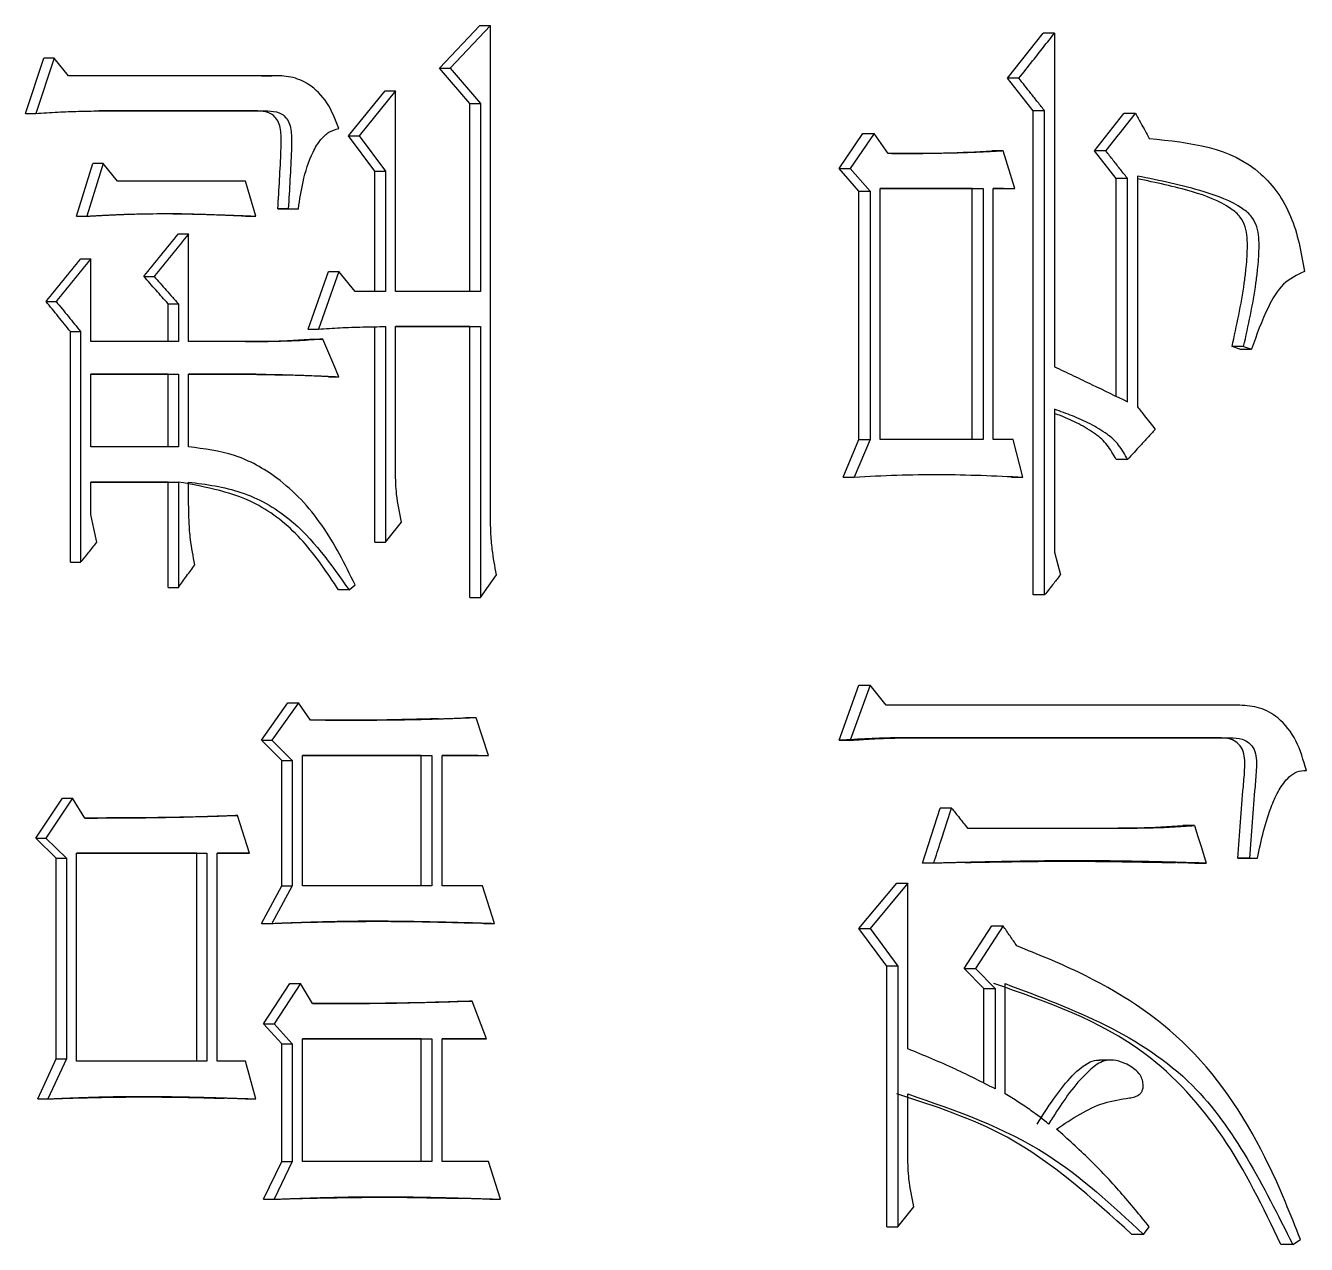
# Model space of a CAD drawing. Header units: millimetres. Extents: x 2278 to 4715, y 679 to 2402.
# Drawn here: x 3375.18 to 3380.71, y 975.2 to 980.46 of the extents above; entities that cross this region are included whole.
import ezdxf

# ---------------------------------------------------------------- set-up
doc = ezdxf.new("R2010")
doc.units = ezdxf.units.MM

msp = doc.modelspace()

# ---------------------------------------------------------------- linework, layer by layer
at = {"color": 7, "linetype": 'Continuous', "lineweight": 25}
for p, q in [((3376.9703, 980.2715), (3377.1441, 980.4554)), ((3377.19, 980.4554), (3377.016, 980.2715)), ((3377.1441, 980.4554), (3377.19, 980.4554)), ((3377.1901, 978.3461), (3377.19, 980.4554)), ((3379.421, 980.2283), (3379.5744, 980.423)), ((3379.6236, 980.423), (3379.5744, 980.423)), ((3379.6236, 980.423), (3379.6236, 978.9843)), ((3375.185, 980.0768), (3375.2642, 980.3148)), ((3375.3078, 980.3148), (3375.2284, 980.0768)), ((3375.3078, 980.3148), (3375.2642, 980.3148)), ((3375.3695, 980.2391), (3375.3078, 980.3148)), ((3376.2478, 980.2391), (3375.3695, 980.2391)), ((3376.203, 980.2391), (3376.2478, 980.2391)), ((3376.2899, 980.2385), (3376.2554, 980.2385)), ((3376.9703, 980.2715), (3377.016, 980.2715)), ((3377.1006, 980.1201), (3376.9703, 980.2715)), ((3377.016, 980.2715), (3377.1466, 980.1201)), ((3379.47, 980.2283), (3379.421, 980.2283)), ((3379.5318, 980.0877), (3379.421, 980.2283)), ((3376.5785, 979.9795), (3376.7353, 980.1742)), ((3376.7808, 980.1742), (3376.6237, 979.9795)), ((3376.7353, 980.1742), (3376.7808, 980.1742)), ((3376.7808, 979.3088), (3376.7808, 980.1742)), ((3375.185, 980.0768), (3375.2284, 980.0768)), ((3376.1855, 980.0876), (3375.5014, 980.0876)), ((3375.5015, 980.0876), (3376.2302, 980.0876)), ((3376.1856, 980.0876), (3376.2304, 980.0876)), ((3377.1006, 980.1201), (3377.1466, 980.1201)), ((3377.1006, 979.3088), (3377.1006, 980.1201)), ((3377.1466, 980.1201), (3377.1466, 979.3088)), ((3379.5809, 980.0877), (3379.5318, 980.0877)), ((3379.5318, 977.9999), (3379.5318, 980.0877)), ((3379.5809, 977.9999), (3379.5809, 980.0877)), ((3379.7956, 979.9146), (3379.923, 980.0769)), ((3379.9726, 980.0769), (3379.923, 980.0769)), ((3376.5785, 979.9795), (3376.6237, 979.9795)), ((3376.6918, 979.828), (3376.5785, 979.9795)), ((3376.6237, 979.9795), (3376.7372, 979.828)), ((3378.6941, 979.8389), (3378.797, 979.9903)), ((3378.8451, 979.9903), (3378.7421, 979.8389)), ((3378.797, 979.9903), (3378.8451, 979.9903)), ((3378.9052, 979.9038), (3378.8451, 979.9903)), ((3379.4017, 979.9146), (3379.3528, 979.9146)), ((3379.4529, 979.7523), (3379.4017, 979.9146)), ((3379.8451, 979.9146), (3379.7956, 979.9146)), ((3379.8891, 979.7956), (3379.7956, 979.9146)), ((3375.405, 979.6333), (3375.4753, 979.8605)), ((3375.5192, 979.8605), (3375.4487, 979.6333)), ((3375.5192, 979.8605), (3375.4753, 979.8605)), ((3375.5808, 979.7848), (3375.5192, 979.8605)), ((3376.6918, 979.828), (3376.7372, 979.828)), ((3376.6918, 979.3088), (3376.6918, 979.828)), ((3376.7372, 979.828), (3376.7372, 979.3088)), ((3378.6941, 979.8389), (3378.7421, 979.8389)), ((3378.7798, 979.7415), (3378.6941, 979.8389)), ((3378.7421, 979.8389), (3378.828, 979.7415)), ((3379.9811, 979.8064), (3379.9812, 978.8112)), ((3376.1777, 979.6333), (3376.1339, 979.7848)), ((3378.7798, 979.7415), (3378.828, 979.7415)), ((3378.7798, 978.6706), (3378.7798, 979.7415)), ((3378.828, 979.7415), (3378.828, 978.6706)), ((3378.8709, 978.6706), (3378.8709, 979.7523)), ((3378.8709, 979.7523), (3379.3162, 979.7523)), ((3379.2675, 979.7523), (3378.8709, 979.7523)), ((3379.2675, 979.7523), (3379.3162, 979.7523)), ((3379.2675, 978.6706), (3379.2675, 979.7523)), ((3379.3162, 979.7523), (3379.3162, 978.6706)), ((3379.359, 978.6706), (3379.3589, 979.7523)), ((3379.3589, 979.7523), (3379.4529, 979.7523)), ((3379.404, 979.7523), (3379.3589, 979.7523)), ((3379.404, 979.7523), (3379.4529, 979.7523)), ((3379.9386, 979.7956), (3379.8891, 979.7956)), ((3379.8891, 978.8567), (3379.8891, 979.7956)), ((3379.9386, 978.8329), (3379.9386, 979.7956)), ((3375.405, 979.6333), (3375.4487, 979.6333)), ((3376.133, 979.6333), (3376.1777, 979.6333)), ((3376.3178, 979.6658), (3376.2729, 979.6658)), ((3376.3166, 979.6658), (3376.3615, 979.6658)), ((3376.3178, 979.6658), (3376.3615, 979.6658)), ((3375.844, 979.5576), (3375.8883, 979.5576)), ((3375.8883, 979.0925), (3375.8883, 979.5576)), ((3375.4226, 979.4494), (3375.4663, 979.4494)), ((3375.4663, 979.0924), (3375.4663, 979.4494)), ((3375.6949, 979.3737), (3375.739, 979.3737)), ((3376.404, 979.1465), (3376.4912, 979.3953)), ((3376.5364, 979.3953), (3376.449, 979.1465)), ((3376.4912, 979.3953), (3376.5364, 979.3953)), ((3376.6063, 979.3088), (3376.5364, 979.3953)), ((3376.7372, 979.3088), (3376.6063, 979.3088)), ((3377.1466, 979.3088), (3376.7808, 979.3088)), ((3375.273, 979.2655), (3375.3166, 979.2655)), ((3375.8002, 979.2547), (3375.8444, 979.2547)), ((3375.8002, 979.0924), (3375.8002, 979.2547)), ((3375.8444, 979.2547), (3375.8444, 979.0925)), ((3375.3786, 979.1357), (3375.4223, 979.1357)), ((3375.3786, 978.1405), (3375.3786, 979.1357)), ((3375.4223, 979.1357), (3375.4223, 978.1405)), ((3376.404, 979.1465), (3376.449, 979.1465)), ((3376.6918, 978.2271), (3376.6918, 979.1574)), ((3376.7372, 979.1574), (3376.7372, 978.2271)), ((3376.7808, 979.1574), (3377.1466, 979.1574)), ((3376.7808, 978.5299), (3376.7808, 979.1574)), ((3377.1006, 979.1574), (3376.7808, 979.1574)), ((3377.1006, 979.1574), (3377.1466, 979.1574)), ((3377.1006, 977.9891), (3377.1006, 979.1574)), ((3377.1466, 979.1574), (3377.1466, 977.9891)), ((3375.8444, 979.0925), (3375.4663, 979.0924)), ((3376.1777, 979.0925), (3375.8883, 979.0925)), ((3376.133, 979.0925), (3376.1777, 979.0925)), ((3376.4214, 979.1033), (3376.4665, 979.1033)), ((3380.4393, 979.0709), (3380.3891, 979.0709)), ((3380.4229, 979.06), (3380.3891, 979.0709)), ((3380.4229, 979.06), (3380.4732, 979.06)), ((3380.4393, 979.0709), (3380.4732, 979.06)), ((3375.4663, 978.6381), (3375.4663, 978.9518)), ((3375.4663, 978.9518), (3375.8444, 978.9518)), ((3375.8002, 978.9518), (3375.4663, 978.9518)), ((3375.8002, 978.9518), (3375.8444, 978.9518)), ((3375.8002, 978.6381), (3375.8002, 978.9518)), ((3375.8444, 978.9518), (3375.8444, 978.6381)), ((3375.8883, 978.9518), (3376.1777, 978.9518)), ((3375.8883, 978.6381), (3375.8883, 978.9518)), ((3376.133, 978.9518), (3375.8883, 978.9518)), ((3376.1777, 978.9518), (3376.133, 978.9518)), ((3376.1782, 978.9511), (3376.133, 978.9518)), ((3376.4912, 978.941), (3376.5364, 978.941)), ((3379.6236, 978.8004), (3379.6236, 978.1838)), ((3375.8444, 978.6381), (3375.4663, 978.6381)), ((3378.7112, 978.5083), (3378.7798, 978.6706)), ((3378.828, 978.6706), (3378.7593, 978.5083)), ((3378.7798, 978.6706), (3378.828, 978.6706)), ((3379.3162, 978.6706), (3378.8709, 978.6706)), ((3379.4444, 978.6706), (3379.359, 978.6706)), ((3379.4871, 978.5083), (3379.4444, 978.6706)), ((3379.9386, 978.584), (3379.8891, 978.584)), ((3375.4664, 978.4867), (3375.8444, 978.4867)), ((3375.4664, 978.3461), (3375.4664, 978.4867)), ((3375.8002, 978.4867), (3375.4664, 978.4867)), ((3375.8002, 978.4867), (3375.8444, 978.4867)), ((3375.8002, 978.0324), (3375.8002, 978.4867)), ((3375.8444, 978.4867), (3375.8444, 978.0324)), ((3375.8883, 978.3893), (3375.8883, 978.4867)), ((3378.7112, 978.5083), (3378.7593, 978.5083)), ((3379.4381, 978.5083), (3379.4871, 978.5083)), ((3376.7372, 978.2271), (3376.807, 978.3136)), ((3376.6918, 978.2271), (3376.7372, 978.2271)), ((3375.3786, 978.1405), (3375.4223, 978.1405)), ((3379.6236, 978.1838), (3379.6492, 978.0865)), ((3377.1466, 977.9891), (3377.2161, 978.0865)), ((3375.8002, 978.0324), (3375.8444, 978.0324)), ((3376.58, 978.0215), (3376.6063, 978.0432)), ((3376.58, 978.0215), (3376.5348, 978.0215)), ((3377.1006, 977.9891), (3377.1466, 977.9891)), ((3379.5809, 977.9999), (3379.5318, 977.9999)), ((3378.6941, 977.3725), (3378.7798, 977.6105)), ((3378.828, 977.6105), (3378.7421, 977.3725)), ((3378.7798, 977.6105), (3378.828, 977.6105)), ((3378.8966, 977.524), (3378.828, 977.6105)), ((3376.203, 977.3725), (3376.3166, 977.5348)), ((3376.3615, 977.5348), (3376.2478, 977.3725)), ((3376.3166, 977.5348), (3376.3615, 977.5348)), ((3376.414, 977.459), (3376.3615, 977.5348)), ((3380.4224, 977.524), (3378.8966, 977.524)), ((3376.9413, 977.4647), (3377.0833, 977.4699)), ((3377.1292, 977.4699), (3377.0833, 977.4699)), ((3377.1814, 977.3076), (3377.1292, 977.4699)), ((3376.203, 977.3725), (3376.2478, 977.3725)), ((3376.2904, 977.286), (3376.203, 977.3725)), ((3376.2478, 977.3725), (3376.3353, 977.286)), ((3378.6941, 977.3725), (3378.7421, 977.3725)), ((3380.3299, 977.3834), (3379.1051, 977.3833)), ((3379.1051, 977.3833), (3379.1537, 977.3833)), ((3379.1537, 977.3833), (3380.38, 977.3834)), ((3380.3299, 977.3834), (3380.38, 977.3834)), ((3376.2904, 977.286), (3376.3353, 977.286)), ((3376.2904, 976.7451), (3376.2904, 977.286)), ((3376.3353, 977.286), (3376.3353, 976.7451)), ((3376.379, 976.7451), (3376.379, 977.3076)), ((3376.379, 977.3076), (3376.9377, 977.3076)), ((3376.892, 977.3076), (3376.379, 977.3076)), ((3376.892, 977.3076), (3376.9377, 977.3076)), ((3376.892, 976.7451), (3376.892, 977.3076)), ((3376.9377, 977.3076), (3376.9377, 976.7451)), ((3376.9812, 976.7451), (3376.9812, 977.3076)), ((3376.9812, 977.3076), (3377.1814, 977.3076)), ((3377.1354, 977.3076), (3376.9812, 977.3076)), ((3377.1354, 977.3076), (3377.1814, 977.3076)), ((3375.229, 976.9506), (3375.3435, 977.1237)), ((3375.3871, 977.1237), (3375.2725, 976.9506)), ((3375.3435, 977.1237), (3375.3871, 977.1237)), ((3375.4399, 977.0372), (3375.3871, 977.1237)), ((3376.0543, 977.048), (3376.0989, 977.048)), ((3376.1514, 976.8857), (3376.0989, 977.048)), ((3379.0538, 976.8425), (3379.1308, 977.0805)), ((3379.1794, 977.0805), (3379.1308, 977.0805)), ((3379.2478, 976.9939), (3379.9472, 976.9939)), ((3379.9472, 976.9939), (3379.8976, 976.9939)), ((3380.2274, 977.0047), (3380.1775, 977.0047)), ((3375.229, 976.9506), (3375.2725, 976.9506)), ((3375.3171, 976.8641), (3375.229, 976.9506)), ((3375.2725, 976.9506), (3375.3607, 976.8641)), ((3375.4047, 975.9879), (3375.4047, 976.8857)), ((3375.9229, 976.8857), (3375.9673, 976.8857)), ((3375.9229, 975.9879), (3375.9229, 976.8857)), ((3375.9673, 976.8857), (3375.9673, 975.9879)), ((3376.0112, 976.8857), (3376.1514, 976.8857)), ((3376.0112, 975.9879), (3376.0112, 976.8857)), ((3376.1068, 976.8857), (3376.0112, 976.8857)), ((3376.1514, 976.8857), (3376.1068, 976.8857)), ((3375.3171, 976.8641), (3375.3607, 976.8641)), ((3375.3171, 975.9987), (3375.3171, 976.8641)), ((3375.3607, 976.8641), (3375.3607, 975.9987)), ((3379.1023, 976.8425), (3379.0538, 976.8425)), ((3380.2283, 976.8425), (3380.2783, 976.8425)), ((3380.4647, 976.8641), (3380.4145, 976.8641)), ((3380.4483, 976.8641), (3380.4986, 976.8641)), ((3380.4647, 976.8641), (3380.4986, 976.8641)), ((3376.203, 976.5828), (3376.2904, 976.7451)), ((3376.3353, 976.7451), (3376.2478, 976.5828)), ((3376.2904, 976.7451), (3376.3353, 976.7451)), ((3376.9377, 976.7451), (3376.379, 976.7451)), ((3377.1553, 976.7451), (3376.9812, 976.7451)), ((3377.2075, 976.5828), (3377.1553, 976.7451)), ((3378.7799, 976.5612), (3378.9426, 976.7559)), ((3378.9909, 976.7559), (3378.828, 976.5612)), ((3378.9426, 976.7559), (3378.9909, 976.7559)), ((3378.9909, 976.042), (3378.9909, 976.7559)), ((3376.203, 976.5828), (3376.2478, 976.5828)), ((3377.1614, 976.5828), (3377.2075, 976.5828)), ((3378.7799, 976.5612), (3378.828, 976.5612)), ((3378.8998, 976.399), (3378.7799, 976.5612)), ((3378.828, 976.5612), (3378.9481, 976.399)), ((3379.2333, 976.3881), (3379.3528, 976.572)), ((3379.4017, 976.572), (3379.282, 976.3882)), ((3379.3528, 976.572), (3379.4017, 976.572)), ((3378.9481, 976.399), (3378.8998, 976.399)), ((3378.8998, 975.274), (3378.8998, 976.399)), ((3378.9481, 976.399), (3378.9481, 975.274)), ((3379.2333, 976.3881), (3379.282, 976.3882)), ((3379.3187, 976.3016), (3379.2333, 976.3881)), ((3379.282, 976.3882), (3379.3675, 976.3016)), ((3376.2118, 976.1501), (3376.3254, 976.3232)), ((3376.3703, 976.3232), (3376.2565, 976.1501)), ((3376.3254, 976.3232), (3376.3703, 976.3232)), ((3376.4228, 976.2367), (3376.3703, 976.3232)), ((3379.4102, 975.8473), (3379.4102, 976.3232)), ((3379.3187, 975.8931), (3379.3187, 976.3016)), ((3379.3675, 976.3016), (3379.3675, 975.8689)), ((3377.0659, 976.2475), (3377.1118, 976.2475)), ((3377.1727, 976.0853), (3377.1118, 976.2475)), ((3376.2118, 976.1501), (3376.2565, 976.1501)), ((3376.2904, 976.0636), (3376.2118, 976.1501)), ((3376.2565, 976.1501), (3376.3353, 976.0636)), ((3376.2904, 976.0636), (3376.3353, 976.0636)), ((3376.2904, 975.5552), (3376.2904, 976.0636)), ((3376.3353, 976.0636), (3376.3353, 975.5552)), ((3376.3791, 975.5552), (3376.379, 976.0852)), ((3376.379, 976.0852), (3376.9377, 976.0852)), ((3376.892, 976.0852), (3376.379, 976.0852)), ((3376.892, 976.0852), (3376.9377, 976.0852)), ((3376.892, 975.5552), (3376.892, 976.0852)), ((3376.9377, 976.0852), (3376.9377, 975.5552)), ((3376.9812, 976.0852), (3377.1727, 976.0853)), ((3376.9812, 975.5552), (3376.9812, 976.0852)), ((3377.1267, 976.0852), (3376.9812, 976.0852)), ((3377.1727, 976.0853), (3377.1267, 976.0852)), ((3375.2378, 975.8256), (3375.3171, 975.9987)), ((3375.3607, 975.9987), (3375.2814, 975.8256)), ((3375.3171, 975.9987), (3375.3607, 975.9987)), ((3376.1339, 975.9879), (3376.0112, 975.9879)), ((3376.1777, 975.8256), (3376.1339, 975.9879)), ((3379.8659, 975.9934), (3379.8169, 975.9934)), ((3379.8667, 975.9934), (3379.8659, 975.9934)), ((3375.2378, 975.8256), (3375.2814, 975.8256)), ((3376.133, 975.8256), (3376.0373, 975.8284)), ((3376.133, 975.8256), (3376.1777, 975.8256)), ((3378.9909, 975.5768), (3378.9909, 975.8472)), ((3376.2118, 975.3929), (3376.2904, 975.5552)), ((3376.3353, 975.5552), (3376.2565, 975.3929)), ((3376.2904, 975.5552), (3376.3353, 975.5552)), ((3376.9377, 975.5552), (3376.3791, 975.5552)), ((3377.1814, 975.5552), (3376.9812, 975.5552)), ((3377.2335, 975.3929), (3377.1814, 975.5552)), ((3376.2118, 975.3929), (3376.2565, 975.3929)), ((3377.1875, 975.3929), (3377.0574, 975.3965)), ((3377.1875, 975.3929), (3377.2335, 975.3929)), ((3378.9481, 975.274), (3379.0167, 975.3605)), ((3378.8998, 975.274), (3378.9481, 975.274)), ((3380.0067, 975.2415), (3380.0322, 975.274)), ((3380.0067, 975.2415), (3379.957, 975.2415)), ((3380.6508, 975.1983), (3380.6846, 975.2199)), ((3380.6508, 975.1983), (3380.6003, 975.1983))]:
    msp.add_line(p, q, dxfattribs=at)
at = {"color": 7, "linetype": 'Continuous', "lineweight": 25, "flags": 128}
for points in [[(3375.4928, 978.2271), (3375.4796, 978.2866), (3375.4664, 978.3461)], [(3380.2274, 977.0047), (3380.2422, 976.9577), (3380.2569, 976.9107), (3380.2783, 976.8425)], [(3379.3187, 976.3016), (3379.3431, 976.3016), (3379.3675, 976.3016)]]:
    msp.add_lwpolyline(points, dxfattribs=at)
at = {"color": 7, "linetype": 'Continuous', "lineweight": 25}
for points, knots in [([(3379.47, 980.2283), (3379.4897, 980.2533), (3379.5251, 980.2982), (3379.5763, 980.3631), (3379.6078, 980.403), (3379.6236, 980.423)], [0, 0, 0, 0, 0.384573, 0.692287, 1, 1, 1, 1]), ([(3376.5364, 980.0119), (3376.5214, 980.0501), (3376.492, 980.1251), (3376.4156, 980.203), (3376.3295, 980.2384), (3376.2749, 980.2389), (3376.2478, 980.2391)], [0, 0, 0, 0, 0.291536, 0.572529, 0.787239, 1, 1, 1, 1]), ([(3379.5809, 980.0877), (3379.5711, 980.1002), (3379.5514, 980.1251), (3379.5144, 980.172), (3379.4873, 980.2064), (3379.47, 980.2283)], [0, 0, 0, 0, 0.266245, 0.532491, 1, 1, 1, 1]), ([(3375.2284, 980.0768), (3375.2602, 980.0789), (3375.3216, 980.0829), (3375.4127, 980.0861), (3375.4719, 980.0871), (3375.5015, 980.0876)], [0, 0, 0, 0, 0.349386, 0.674644, 1, 1, 1, 1]), ([(3376.2729, 979.6658), (3376.2782, 979.7499), (3376.2848, 979.8558), (3376.2885, 979.9817), (3376.2805, 980.0464), (3376.2351, 980.0851), (3376.2019, 980.0868), (3376.1855, 980.0877)], [0, 0, 0, 0, 0.512318, 0.645335, 0.776202, 0.889398, 1, 1, 1, 1]), ([(3376.2302, 980.0877), (3376.2467, 980.0868), (3376.2799, 980.0851), (3376.3253, 980.0464), (3376.3334, 979.9817), (3376.3297, 979.8558), (3376.3231, 979.7499), (3376.3178, 979.6658)], [0, 0, 0, 0, 0.110716, 0.223974, 0.35482, 0.487804, 1, 1, 1, 1]), ([(3379.8451, 979.9146), (3379.8663, 979.9416), (3379.9089, 979.9957), (3379.9514, 980.0498), (3379.9726, 980.0769)], [0, 0, 0, 0, 0.499999, 1, 1, 1, 1]), ([(3379.9726, 980.0769), (3379.9804, 980.0628), (3379.9942, 980.0377), (3380.014, 980.0017), (3380.0261, 979.9797), (3380.0321, 979.9687)], [0, 0, 0, 0, 0.39043, 0.695215, 1, 1, 1, 1]), ([(3376.3615, 979.6658), (3376.3675, 979.7044), (3376.3804, 979.7881), (3376.4112, 979.8912), (3376.4538, 979.9614), (3376.4921, 979.9993), (3376.5215, 980.0077), (3376.5364, 980.0119)], [0, 0, 0, 0, 0.279047, 0.604417, 0.761098, 0.879545, 1, 1, 1, 1]), ([(3380.0321, 979.9687), (3380.2081, 979.9506), (3380.4558, 979.925), (3380.6598, 979.6358), (3380.6874, 979.4767), (3380.7015, 979.3954)], [0, 0, 0, 0, 0.544628, 0.767125, 1, 1, 1, 1]), ([(3379.4017, 979.9146), (3379.3976, 979.9144), (3379.3894, 979.9139), (3379.3772, 979.9133), (3379.3649, 979.9126), (3379.3527, 979.912), (3379.3404, 979.9113), (3379.3281, 979.9107), (3379.3179, 979.9102), (3379.3077, 979.9097), (3379.2975, 979.9092), (3379.2852, 979.9087), (3379.2689, 979.908), (3379.2525, 979.9074), (3379.2361, 979.9068), (3379.2239, 979.9064), (3379.2075, 979.9059), (3379.1911, 979.9055), (3379.1747, 979.9051), (3379.1625, 979.9049), (3379.1461, 979.9046), (3379.1297, 979.9044), (3379.1133, 979.9042), (3379.0969, 979.904), (3379.0805, 979.9039), (3379.0641, 979.9038), (3379.0518, 979.9037), (3379.0395, 979.9037), (3379.0272, 979.9036), (3379.017, 979.9036), (3379.0088, 979.9036), (3379.0006, 979.9036), (3378.9924, 979.9036), (3378.9842, 979.9036), (3378.978, 979.9036), (3378.9719, 979.9036), (3378.9637, 979.9036), (3378.9555, 979.9036), (3378.9473, 979.9037), (3378.939, 979.9037), (3378.9308, 979.9037), (3378.9226, 979.9037), (3378.9148, 979.9037), (3378.9089, 979.9038), (3378.9052, 979.9038)], [0, 0, 0, 0, 0.024742, 0.049483, 0.074225, 0.098967, 0.123709, 0.14845, 0.173192, 0.185563, 0.210305, 0.235047, 0.259788, 0.309272, 0.334014, 0.358756, 0.383497, 0.432981, 0.457723, 0.482464, 0.507206, 0.55669, 0.581431, 0.606173, 0.655657, 0.680399, 0.70514, 0.729882, 0.754624, 0.779366, 0.791736, 0.804107, 0.828849, 0.84122, 0.853591, 0.865962, 0.878333, 0.903074, 0.915445, 0.927816, 0.952558, 0.964929, 0.9773, 1, 1, 1, 1]), ([(3378.9215, 979.9037), (3378.9328, 979.9037), (3379.0105, 979.9036), (3379.1544, 979.9052), (3379.2867, 979.9115), (3379.3528, 979.9146)], [0, 0, 0, 0, 0.078385, 0.539066, 1, 1, 1, 1]), ([(3379.9386, 979.7956), (3379.9288, 979.8081), (3379.9083, 979.8342), (3379.8771, 979.8738), (3379.8557, 979.901), (3379.8451, 979.9146)], [0, 0, 0, 0, 0.3146532, 0.657326, 1, 1, 1, 1]), ([(3380.4393, 979.0709), (3380.4593, 979.1614), (3380.4834, 979.2709), (3380.5013, 979.4134), (3380.5076, 979.4944), (3380.5044, 979.5747), (3380.4754, 979.6347), (3380.3998, 979.6947), (3380.2323, 979.755), (3380.0775, 979.7867), (3379.9811, 979.8064)], [0, 0, 0, 0, 0.23813, 0.287988, 0.366961, 0.446683, 0.487555, 0.537237, 0.712015, 1, 1, 1, 1]), ([(3376.1339, 979.7848), (3376.0516, 979.7848), (3375.8675, 979.7848), (3375.6828, 979.7848), (3375.5808, 979.7848)], [0, 0, 0, 0, 0.447226, 1, 1, 1, 1]), ([(3380.3891, 979.0709), (3380.409, 979.1614), (3380.4332, 979.2709), (3380.451, 979.4134), (3380.4573, 979.4945), (3380.4541, 979.5747), (3380.4251, 979.6347), (3380.3495, 979.6948), (3380.1986, 979.7497), (3380.0606, 979.7782), (3379.9811, 979.7947)], [0, 0, 0, 0, 0.250743, 0.303279, 0.38642, 0.470348, 0.513402, 0.565729, 0.749743, 1, 1, 1, 1]), ([(3375.4487, 979.6333), (3375.4545, 979.6336), (3375.466, 979.6343), (3375.4832, 979.6352), (3375.5005, 979.6362), (3375.5177, 979.6371), (3375.535, 979.638), (3375.5522, 979.6389), (3375.5666, 979.6396), (3375.5809, 979.6402), (3375.5953, 979.6408), (3375.6298, 979.6421), (3375.7045, 979.6443), (3375.7964, 979.6447), (3375.8768, 979.6434), (3375.9169, 979.6426), (3375.9399, 979.642), (3375.9628, 979.6414), (3375.9915, 979.6406), (3376.0201, 979.6395), (3376.043, 979.6386), (3376.0602, 979.638), (3376.0774, 979.6373), (3376.0917, 979.6368), (3376.1032, 979.6364), (3376.1118, 979.636), (3376.1204, 979.6357), (3376.1289, 979.6354), (3376.1375, 979.635), (3376.1461, 979.6347), (3376.1547, 979.6343), (3376.1619, 979.634), (3376.1695, 979.6337), (3376.1743, 979.6335), (3376.1777, 979.6333)], [0, 0, 0, 0, 0.023618, 0.047236, 0.070855, 0.094473, 0.118091, 0.141709, 0.165327, 0.177136, 0.200755, 0.224373, 0.318848, 0.507812, 0.602286, 0.649522, 0.67314, 0.696758, 0.743995, 0.791231, 0.81485, 0.838468, 0.862086, 0.885704, 0.897513, 0.909322, 0.921131, 0.932941, 0.94475, 0.956559, 0.968368, 0.980177, 0.986081, 1, 1, 1, 1]), ([(3376.133, 979.6333), (3376.0872, 979.6352), (3375.9956, 979.6389), (3375.8761, 979.6429), (3375.8023, 979.6437), (3375.7744, 979.6439)], [0, 0, 0, 0, 0.38362, 0.767243, 1, 1, 1, 1]), ([(3376.2729, 979.6658), (3376.2811, 979.6658), (3376.2956, 979.6658), (3376.3102, 979.6658), (3376.3166, 979.6658)], [0, 0, 0, 0, 0.56, 1, 1, 1, 1]), ([(3375.6949, 979.3737), (3375.7198, 979.4043), (3375.7695, 979.4656), (3375.8192, 979.5269), (3375.844, 979.5576)], [0, 0, 0, 0, 0.499998, 1, 1, 1, 1]), ([(3375.8883, 979.5576), (3375.8634, 979.5269), (3375.8137, 979.4656), (3375.7639, 979.4043), (3375.739, 979.3737)], [0, 0, 0, 0, 0.5, 1, 1, 1, 1]), ([(3375.273, 979.2655), (3375.298, 979.2962), (3375.3478, 979.3575), (3375.3977, 979.4188), (3375.4226, 979.4494)], [0, 0, 0, 0, 0.499999, 1, 1, 1, 1]), ([(3375.4663, 979.4494), (3375.4414, 979.4188), (3375.3915, 979.3575), (3375.3416, 979.2962), (3375.3166, 979.2655)], [0, 0, 0, 0, 0.5, 1, 1, 1, 1]), ([(3375.8002, 979.2547), (3375.7826, 979.2745), (3375.7476, 979.3142), (3375.7125, 979.3539), (3375.6949, 979.3737)], [0, 0, 0, 0, 0.4999999, 1, 1, 1, 1]), ([(3375.739, 979.3737), (3375.7566, 979.3539), (3375.7917, 979.3142), (3375.8269, 979.2745), (3375.8444, 979.2547)], [0, 0, 0, 0, 0.499996, 1, 1, 1, 1]), ([(3380.7015, 979.3954), (3380.6694, 979.3797), (3380.6037, 979.3477), (3380.5308, 979.2203), (3380.4951, 979.1211), (3380.4732, 979.06)], [0, 0, 0, 0, 0.267599, 0.548584, 1, 1, 1, 1]), ([(3375.3786, 979.1357), (3375.361, 979.1573), (3375.3258, 979.2006), (3375.2906, 979.2439), (3375.273, 979.2655)], [0, 0, 0, 0, 0.5, 1, 1, 1, 1]), ([(3375.3166, 979.2655), (3375.3342, 979.2439), (3375.3695, 979.2006), (3375.4047, 979.1574), (3375.4223, 979.1357)], [0, 0, 0, 0, 0.499996, 1, 1, 1, 1]), ([(3376.449, 979.1465), (3376.4798, 979.1486), (3376.5432, 979.1527), (3376.6393, 979.1559), (3376.7045, 979.1569), (3376.7372, 979.1574)], [0, 0, 0, 0, 0.320446, 0.660167, 1, 1, 1, 1]), ([(3376.133, 979.0925), (3376.166, 979.0926), (3376.2306, 979.0929), (3376.3267, 979.097), (3376.3899, 979.1012), (3376.4214, 979.1033)], [0, 0, 0, 0, 0.342239, 0.67104, 1, 1, 1, 1]), ([(3376.4665, 979.1033), (3376.4337, 979.1006), (3376.3692, 979.0955), (3376.2729, 979.093), (3376.2094, 979.0926), (3376.1777, 979.0925)], [0, 0, 0, 0, 0.341779, 0.670798, 1, 1, 1, 1]), ([(3376.5364, 978.941), (3376.5247, 978.9681), (3376.5014, 979.0221), (3376.4781, 979.0762), (3376.4665, 979.1033)], [0, 0, 0, 0, 0.499999, 1, 1, 1, 1]), ([(3379.6236, 978.9843), (3379.6506, 978.9713), (3379.7047, 978.9454), (3379.8098, 978.8949), (3379.8877, 978.8574), (3379.9386, 978.8329)], [0, 0, 0, 0, 0.257226, 0.514452, 1, 1, 1, 1]), ([(3376.1764, 978.9513), (3376.1852, 978.9512), (3376.2046, 978.9509), (3376.2499, 978.95), (3376.2815, 978.949), (3376.3048, 978.9483)], [0, 0, 0, 0, 0.180074, 0.397437, 1, 1, 1, 1]), ([(3376.1777, 978.9518), (3376.2162, 978.9514), (3376.2953, 978.9505), (3376.4149, 978.946), (3376.4959, 978.9427), (3376.5364, 978.941)], [0, 0, 0, 0, 0.321579, 0.660777, 1, 1, 1, 1]), ([(3376.4912, 978.941), (3376.4529, 978.9427), (3376.3895, 978.9454), (3376.3261, 978.9475), (3376.3011, 978.9483)], [0, 0, 0, 0, 0.6062891, 1, 1, 1, 1]), ([(3379.9812, 978.8112), (3379.991, 978.7988), (3380.0086, 978.7763), (3380.0341, 978.7438), (3380.0498, 978.7239), (3380.0576, 978.7139)], [0, 0, 0, 0, 0.384577, 0.692287, 1, 1, 1, 1]), ([(3379.9386, 978.5841), (3379.9268, 978.6057), (3379.9034, 978.6485), (3379.8461, 978.699), (3379.7779, 978.7383), (3379.7016, 978.7729), (3379.6496, 978.7913), (3379.6236, 978.8004)], [0, 0, 0, 0, 0.176065, 0.348002, 0.566634, 0.783694, 1, 1, 1, 1]), ([(3379.8891, 978.5841), (3379.8772, 978.6057), (3379.8538, 978.6485), (3379.7966, 978.6991), (3379.7285, 978.7382), (3379.6685, 978.7661), (3379.633, 978.7788), (3379.6236, 978.7823)], [0, 0, 0, 0, 0.204151, 0.403447, 0.656808, 0.908321, 1, 1, 1, 1]), ([(3380.0576, 978.7139), (3380.047, 978.7023), (3380.0258, 978.6792), (3379.9862, 978.6359), (3379.9571, 978.6042), (3379.9386, 978.5841)], [0, 0, 0, 0, 0.2674634, 0.534927, 1, 1, 1, 1]), ([(3376.6063, 978.0432), (3376.5621, 978.1322), (3376.4751, 978.3079), (3376.2929, 978.501), (3376.0897, 978.6134), (3375.9552, 978.6299), (3375.8883, 978.6381)], [0, 0, 0, 0, 0.2896566, 0.5714564, 0.7872041, 1, 1, 1, 1]), ([(3376.807, 978.3136), (3376.7983, 978.3534), (3376.7828, 978.4245), (3376.7814, 978.4977), (3376.7808, 978.5299)], [0, 0, 0, 0, 0.5588348, 1, 1, 1, 1]), ([(3376.5348, 978.0215), (3376.4869, 978.0939), (3376.3921, 978.2368), (3376.1634, 978.4289), (3375.9643, 978.4649), (3375.844, 978.4867)], [0, 0, 0, 0, 0.2890797, 0.570701, 1, 1, 1, 1]), ([(3375.8883, 978.4867), (3375.9646, 978.4766), (3376.1182, 978.4564), (3376.3745, 978.3128), (3376.5016, 978.1328), (3376.58, 978.0215)], [0, 0, 0, 0, 0.273464, 0.551009, 1, 1, 1, 1]), ([(3378.7593, 978.5083), (3378.8206, 978.5114), (3378.9431, 978.5174), (3379.186, 978.5215), (3379.3671, 978.5136), (3379.4871, 978.5083)], [0, 0, 0, 0, 0.252085, 0.504197, 1, 1, 1, 1]), ([(3375.9147, 978.1297), (3375.9078, 978.1661), (3375.8964, 978.2271), (3375.8894, 978.3141), (3375.8887, 978.3642), (3375.8883, 978.3893)], [0, 0, 0, 0, 0.426096, 0.71242, 1, 1, 1, 1]), ([(3377.2161, 978.0865), (3377.2094, 978.1229), (3377.198, 978.1838), (3377.1912, 978.2709), (3377.1904, 978.321), (3377.1901, 978.3461)], [0, 0, 0, 0, 0.426056, 0.7124, 1, 1, 1, 1]), ([(3375.4223, 978.1405), (3375.4341, 978.1549), (3375.4576, 978.1838), (3375.481, 978.2126), (3375.4928, 978.2271)], [0, 0, 0, 0, 0.499999, 1, 1, 1, 1]), ([(3375.8444, 978.0324), (3375.8561, 978.0486), (3375.8796, 978.081), (3375.903, 978.1135), (3375.9147, 978.1297)], [0, 0, 0, 0, 0.499998, 1, 1, 1, 1]), ([(3379.6492, 978.0865), (3379.6394, 978.0741), (3379.6232, 978.0535), (3379.6004, 978.0247), (3379.5874, 978.0082), (3379.5809, 977.9999)], [0, 0, 0, 0, 0.42836, 0.71418, 1, 1, 1, 1]), ([(3380.7099, 977.2427), (3380.6973, 977.2866), (3380.6723, 977.3729), (3380.5989, 977.4691), (3380.5096, 977.5179), (3380.4513, 977.522), (3380.4224, 977.524)], [0, 0, 0, 0, 0.2921, 0.574018, 0.788471, 1, 1, 1, 1]), ([(3377.1292, 977.4699), (3377.1252, 977.4697), (3377.1133, 977.4692), (3377.0974, 977.4686), (3377.0816, 977.468), (3377.0657, 977.4674), (3377.0458, 977.4666), (3377.022, 977.4657), (3376.9981, 977.4648), (3376.9783, 977.4641), (3376.9505, 977.4632), (3376.8988, 977.4617), (3376.8431, 977.4604), (3376.7993, 977.4597), (3376.7794, 977.4595), (3376.7595, 977.4592), (3376.7356, 977.459), (3376.7117, 977.4588), (3376.6878, 977.4587), (3376.6639, 977.4586), (3376.6399, 977.4585), (3376.62, 977.4585), (3376.6001, 977.4585), (3376.5801, 977.4585), (3376.5602, 977.4585), (3376.5442, 977.4585), (3376.5323, 977.4586), (3376.5203, 977.4586), (3376.5083, 977.4586), (3376.4964, 977.4587), (3376.4844, 977.4587), (3376.4724, 977.4588), (3376.4604, 977.4588), (3376.4505, 977.4589), (3376.4425, 977.4589), (3376.4375, 977.4589), (3376.4325, 977.459), (3376.4275, 977.459), (3376.421, 977.459), (3376.4165, 977.459), (3376.414, 977.459)], [0, 0, 0, 0, 0.016701, 0.050103, 0.066804, 0.083505, 0.116907, 0.150309, 0.183711, 0.217114, 0.233815, 0.300619, 0.434229, 0.467631, 0.484332, 0.517734, 0.551136, 0.584538, 0.617941, 0.651343, 0.684745, 0.718147, 0.734848, 0.76825, 0.801652, 0.818353, 0.835054, 0.851755, 0.868456, 0.885157, 0.901858, 0.918559, 0.93526, 0.951962, 0.960312, 0.968663, 0.972838, 0.981188, 0.989539, 1, 1, 1, 1]), ([(3376.9661, 977.4657), (3376.9661, 977.4657), (3376.9662, 977.4657), (3376.964, 977.4657), (3376.8948, 977.4638), (3376.7472, 977.4601), (3376.5952, 977.4591), (3376.5128, 977.459), (3376.4711, 977.459), (3376.4557, 977.459), (3376.4465, 977.459), (3376.4444, 977.4589), (3376.4434, 977.4589)], [0, 0, 0, 0, 0.000675, 0.007002, 0.025332, 0.463155, 0.687527, 0.851445, 0.893875, 0.93051, 0.9646, 1, 1, 1, 1]), ([(3379.1051, 977.3833), (3379.0527, 977.3838), (3378.9157, 977.3852), (3378.7787, 977.3773), (3378.6941, 977.3725)], [0, 0, 0, 0, 0.383201, 1, 1, 1, 1]), ([(3378.7421, 977.3725), (3378.7485, 977.373), (3378.7613, 977.374), (3378.7774, 977.3751), (3378.7902, 977.376), (3378.803, 977.3769), (3378.8158, 977.3777), (3378.8286, 977.3784), (3378.8415, 977.3791), (3378.8543, 977.3798), (3378.8671, 977.3803), (3378.8767, 977.3807), (3378.8896, 977.3812), (3378.9024, 977.3816), (3378.9184, 977.3821), (3378.9312, 977.3824), (3378.9441, 977.3827), (3378.9569, 977.383), (3378.9697, 977.3832), (3378.9825, 977.3833), (3378.9922, 977.3834), (3379.0018, 977.3835), (3379.0114, 977.3836), (3379.021, 977.3836), (3379.029, 977.3837), (3379.0354, 977.3837), (3379.0418, 977.3837), (3379.0482, 977.3837), (3379.0546, 977.3837), (3379.0611, 977.3837), (3379.0675, 977.3837), (3379.0739, 977.3837), (3379.0803, 977.3837), (3379.0867, 977.3837), (3379.0931, 977.3836), (3379.0995, 977.3836), (3379.1059, 977.3836), (3379.1123, 977.3836), (3379.1187, 977.3835), (3379.1251, 977.3835), (3379.1315, 977.3835), (3379.1376, 977.3834), (3379.145, 977.3834), (3379.1508, 977.3834), (3379.1537, 977.3833)], [0, 0, 0, 0, 0.046719, 0.093437, 0.116797, 0.140156, 0.186875, 0.210234, 0.233594, 0.280313, 0.303672, 0.327031, 0.350391, 0.397109, 0.420469, 0.467188, 0.490547, 0.513906, 0.560625, 0.583984, 0.607344, 0.630703, 0.654062, 0.677422, 0.700781, 0.712461, 0.72414, 0.7475, 0.759179, 0.770859, 0.794218, 0.805898, 0.817578, 0.840937, 0.852617, 0.864296, 0.887656, 0.899335, 0.911015, 0.934374, 0.946054, 0.957734, 0.978867, 1, 1, 1, 1]), ([(3380.4145, 976.8641), (3380.4218, 976.9679), (3380.431, 977.099), (3380.4454, 977.2529), (3380.4441, 977.3232), (3380.4136, 977.3633), (3380.3766, 977.3822), (3380.3479, 977.383), (3380.3299, 977.3835)], [0, 0, 0, 0, 0.511728, 0.645948, 0.774639, 0.837433, 0.898476, 1, 1, 1, 1]), ([(3380.38, 977.3835), (3380.398, 977.383), (3380.4268, 977.3822), (3380.4638, 977.3633), (3380.4944, 977.3232), (3380.4956, 977.2529), (3380.4812, 977.099), (3380.472, 976.968), (3380.4647, 976.8641)], [0, 0, 0, 0, 0.10163, 0.162723, 0.225538, 0.354202, 0.488391, 1, 1, 1, 1]), ([(3380.4986, 976.8641), (3380.5154, 976.9423), (3380.5375, 977.0448), (3380.5906, 977.16), (3380.6266, 977.2101), (3380.6688, 977.2402), (3380.6957, 977.2419), (3380.7099, 977.2427)], [0, 0, 0, 0, 0.4982992, 0.6529249, 0.8087085, 0.8991261, 1, 1, 1, 1]), ([(3376.0989, 977.048), (3376.0734, 977.0469), (3376.0416, 977.0455), (3376.0034, 977.0441), (3375.9843, 977.0435), (3375.9461, 977.0425), (3375.8633, 977.0408), (3375.774, 977.039), (3375.7038, 977.0385), (3375.6815, 977.0383), (3375.6687, 977.0382), (3375.6592, 977.0381), (3375.6496, 977.0381), (3375.64, 977.038), (3375.6304, 977.0379), (3375.6209, 977.0379), (3375.6113, 977.0378), (3375.6017, 977.0378), (3375.5921, 977.0377), (3375.5825, 977.0377), (3375.5698, 977.0376), (3375.557, 977.0375), (3375.5442, 977.0375), (3375.5346, 977.0375), (3375.5266, 977.0374), (3375.5203, 977.0374), (3375.5155, 977.0374), (3375.5107, 977.0374), (3375.5059, 977.0374), (3375.4995, 977.0373), (3375.4931, 977.0373), (3375.4867, 977.0373), (3375.4819, 977.0373), (3375.4771, 977.0373), (3375.4723, 977.0373), (3375.4675, 977.0372), (3375.4627, 977.0372), (3375.4579, 977.0372), (3375.4531, 977.0372), (3375.4471, 977.0372), (3375.4427, 977.0372), (3375.4399, 977.0372)], [0, 0, 0, 0, 0.11615, 0.145188, 0.174226, 0.203263, 0.319414, 0.551716, 0.609791, 0.638828, 0.653347, 0.667866, 0.682385, 0.696903, 0.711422, 0.725941, 0.74046, 0.754978, 0.769497, 0.784016, 0.798535, 0.827572, 0.842091, 0.85661, 0.871129, 0.878388, 0.885647, 0.892907, 0.900166, 0.907426, 0.921944, 0.929204, 0.936463, 0.943723, 0.950982, 0.958241, 0.965501, 0.97276, 0.98002, 0.987279, 1, 1, 1, 1]), ([(3375.4399, 977.0373), (3375.4764, 977.0374), (3375.5386, 977.0376), (3375.6071, 977.0381), (3375.6422, 977.0383), (3375.6549, 977.0384), (3375.6677, 977.0385), (3375.6805, 977.0386), (3375.7028, 977.0389), (3375.7698, 977.0397), (3375.8902, 977.0417), (3375.9977, 977.0458), (3376.0543, 977.048)], [0, 0, 0, 0, 0.178238, 0.302779, 0.333914, 0.349482, 0.36505, 0.396185, 0.411753, 0.474024, 0.723108, 1, 1, 1, 1]), ([(3379.1023, 976.8425), (3379.1125, 976.874), (3379.1305, 976.9295), (3379.1562, 977.0088), (3379.1716, 977.0566), (3379.1794, 977.0805)], [0, 0, 0, 0, 0.397994, 0.698997, 1, 1, 1, 1]), ([(3379.1794, 977.0805), (3379.1891, 977.0681), (3379.2054, 977.0475), (3379.2283, 977.0187), (3379.2413, 977.0022), (3379.2478, 976.9939)], [0, 0, 0, 0, 0.428367, 0.714183, 1, 1, 1, 1]), ([(3379.8976, 976.9939), (3379.9274, 976.9942), (3379.989, 976.9947), (3380.0823, 976.9985), (3380.1458, 977.0027), (3380.1775, 977.0047)], [0, 0, 0, 0, 0.318745, 0.659298, 1, 1, 1, 1]), ([(3379.9472, 976.9939), (3379.9769, 976.9942), (3380.0386, 976.9947), (3380.1321, 976.9985), (3380.1956, 977.0027), (3380.2274, 977.0047)], [0, 0, 0, 0, 0.318332, 0.659091, 1, 1, 1, 1]), ([(3375.4047, 976.8857), (3375.4986, 976.8857), (3375.6864, 976.8857), (3375.8737, 976.8857), (3375.9673, 976.8857)], [0, 0, 0, 0, 0.4999959, 1, 1, 1, 1]), ([(3375.9229, 976.8857), (3375.8294, 976.8857), (3375.6569, 976.8857), (3375.4839, 976.8857), (3375.4047, 976.8857)], [0, 0, 0, 0, 0.542086, 1, 1, 1, 1]), ([(3380.2783, 976.8425), (3380.2745, 976.8426), (3380.2687, 976.8428), (3380.2611, 976.843), (3380.2553, 976.8432), (3380.2495, 976.8433), (3380.2438, 976.8435), (3380.238, 976.8437), (3380.2323, 976.8438), (3380.2265, 976.844), (3380.2207, 976.8441), (3380.215, 976.8443), (3380.2073, 976.8445), (3380.1977, 976.8448), (3380.1862, 976.8451), (3380.1747, 976.8454), (3380.1631, 976.8458), (3380.1516, 976.8461), (3380.1401, 976.8464), (3380.1286, 976.8467), (3380.1132, 976.8471), (3380.094, 976.8476), (3380.0709, 976.8482), (3380.0479, 976.8487), (3380.0248, 976.8493), (3379.994, 976.8499), (3379.9632, 976.8506), (3379.9247, 976.8513), (3379.8862, 976.8518), (3379.84, 976.8523), (3379.7938, 976.8527), (3379.7475, 976.8528), (3379.709, 976.8528), (3379.6781, 976.8527), (3379.6549, 976.8526), (3379.6318, 976.8525), (3379.6086, 976.8523), (3379.5855, 976.8521), (3379.5623, 976.8518), (3379.5391, 976.8515), (3379.516, 976.8512), (3379.4928, 976.8509), (3379.4619, 976.8504), (3379.4309, 976.8499), (3379.4, 976.8493), (3379.3768, 976.8488), (3379.3536, 976.8483), (3379.3343, 976.8479), (3379.3188, 976.8476), (3379.3072, 976.8473), (3379.2956, 976.8471), (3379.284, 976.8468), (3379.2724, 976.8466), (3379.2607, 976.8463), (3379.2453, 976.8459), (3379.2298, 976.8456), (3379.2143, 976.8452), (3379.2027, 976.8449), (3379.1911, 976.8446), (3379.1794, 976.8444), (3379.1678, 976.8441), (3379.1562, 976.8438), (3379.1446, 976.8435), (3379.1329, 976.8432), (3379.1189, 976.8429), (3379.1087, 976.8426), (3379.1023, 976.8425)], [0, 0, 0, 0, 0.009839, 0.014759, 0.019678, 0.024598, 0.029518, 0.034437, 0.039357, 0.044276, 0.049196, 0.054116, 0.059035, 0.068874, 0.078714, 0.088553, 0.098392, 0.108231, 0.11807, 0.12791, 0.137749, 0.157427, 0.177105, 0.196784, 0.216462, 0.236141, 0.275497, 0.295176, 0.334533, 0.373889, 0.413246, 0.452603, 0.49196, 0.511638, 0.531317, 0.550995, 0.570673, 0.590352, 0.61003, 0.629709, 0.649387, 0.669065, 0.688744, 0.728101, 0.747779, 0.767457, 0.787136, 0.806814, 0.816653, 0.826493, 0.836332, 0.846171, 0.85601, 0.865849, 0.875689, 0.895367, 0.905206, 0.915045, 0.924884, 0.934724, 0.944563, 0.954402, 0.964241, 0.97408, 0.98392, 1, 1, 1, 1]), ([(3379.2374, 976.8456), (3379.2374, 976.8456), (3379.2373, 976.8456), (3379.238, 976.8456), (3379.2559, 976.8459), (3379.4241, 976.8492), (3379.7217, 976.8532), (3379.992, 976.8479), (3380.145, 976.8449)], [0, 0, 0, 0, 0.000388, 0.002567, 0.005095, 0.093733, 0.487155, 1, 1, 1, 1]), ([(3380.2283, 976.8425), (3380.2206, 976.8427), (3380.2053, 976.8432), (3380.1823, 976.8438), (3380.1621, 976.8444), (3380.1497, 976.8447), (3380.1449, 976.8449)], [0, 0, 0, 0, 0.276232, 0.552465, 0.828697, 1, 1, 1, 1]), ([(3380.4145, 976.8641), (3380.4208, 976.8641), (3380.4321, 976.8641), (3380.4433, 976.8641), (3380.4483, 976.8641)], [0, 0, 0, 0, 0.56, 1, 1, 1, 1]), ([(3376.2478, 976.5828), (3376.2525, 976.583), (3376.2595, 976.5833), (3376.2689, 976.5836), (3376.2759, 976.5839), (3376.283, 976.5842), (3376.29, 976.5845), (3376.297, 976.5847), (3376.3041, 976.585), (3376.3111, 976.5852), (3376.3182, 976.5855), (3376.3252, 976.5858), (3376.3322, 976.586), (3376.3393, 976.5863), (3376.3463, 976.5865), (3376.3533, 976.5868), (3376.3627, 976.5871), (3376.3721, 976.5874), (3376.3815, 976.5878), (3376.3885, 976.588), (3376.3955, 976.5882), (3376.4026, 976.5885), (3376.4096, 976.5887), (3376.4166, 976.5889), (3376.4237, 976.5892), (3376.4307, 976.5894), (3376.4377, 976.5896), (3376.4448, 976.5898), (3376.4518, 976.59), (3376.4612, 976.5903), (3376.4705, 976.5905), (3376.4799, 976.5908), (3376.494, 976.5911), (3376.5244, 976.5918), (3376.5619, 976.5925), (3376.5947, 976.5929), (3376.6111, 976.5931), (3376.6205, 976.5932), (3376.6275, 976.5932), (3376.6345, 976.5933), (3376.6415, 976.5933), (3376.6486, 976.5933), (3376.6556, 976.5933), (3376.6626, 976.5934), (3376.672, 976.5934), (3376.6813, 976.5934), (3376.6907, 976.5934), (3376.6977, 976.5934), (3376.7047, 976.5934), (3376.7118, 976.5933), (3376.7188, 976.5933), (3376.7258, 976.5933), (3376.7328, 976.5932), (3376.7398, 976.5932), (3376.7468, 976.5932), (3376.7539, 976.5931), (3376.7609, 976.5931), (3376.7679, 976.593), (3376.7749, 976.5929), (3376.7819, 976.5929), (3376.7913, 976.5928), (3376.8006, 976.5927), (3376.81, 976.5925), (3376.817, 976.5925), (3376.824, 976.5924), (3376.831, 976.5923), (3376.838, 976.5922), (3376.8521, 976.5919), (3376.8825, 976.5914), (3376.9198, 976.5907), (3376.9525, 976.5899), (3376.9689, 976.5896), (3376.9782, 976.5893), (3376.9852, 976.5892), (3376.9922, 976.589), (3376.9992, 976.5888), (3377.0062, 976.5886), (3377.0132, 976.5884), (3377.0226, 976.5882), (3377.0319, 976.588), (3377.0412, 976.5877), (3377.0482, 976.5875), (3377.0552, 976.5873), (3377.0622, 976.5871), (3377.0692, 976.5869), (3377.0762, 976.5867), (3377.0832, 976.5865), (3377.0902, 976.5863), (3377.0972, 976.5861), (3377.1042, 976.5859), (3377.1112, 976.5857), (3377.1206, 976.5854), (3377.1299, 976.5852), (3377.1392, 976.5849), (3377.1462, 976.5847), (3377.1532, 976.5845), (3377.1602, 976.5843), (3377.1672, 976.5841), (3377.1742, 976.5839), (3377.1812, 976.5836), (3377.1882, 976.5834), (3377.1969, 976.5832), (3377.2034, 976.583), (3377.2075, 976.5828)], [0, 0, 0, 0, 0.014624, 0.021936, 0.029248, 0.036561, 0.043873, 0.051185, 0.058497, 0.065809, 0.073121, 0.080433, 0.087745, 0.095057, 0.102369, 0.109682, 0.116994, 0.131618, 0.13893, 0.146242, 0.153554, 0.160866, 0.168178, 0.17549, 0.182803, 0.190115, 0.197427, 0.204739, 0.212051, 0.219363, 0.233987, 0.241299, 0.248611, 0.27786, 0.336357, 0.365605, 0.38023, 0.387542, 0.394854, 0.402166, 0.409478, 0.41679, 0.424102, 0.431414, 0.438727, 0.453351, 0.460663, 0.467975, 0.475287, 0.482599, 0.489911, 0.497223, 0.504535, 0.511848, 0.51916, 0.526472, 0.533784, 0.541096, 0.548408, 0.55572, 0.563032, 0.577656, 0.584969, 0.592281, 0.599593, 0.606905, 0.614217, 0.621529, 0.650778, 0.709274, 0.738523, 0.753147, 0.760459, 0.767771, 0.775083, 0.782395, 0.789708, 0.79702, 0.804332, 0.818956, 0.826268, 0.83358, 0.840892, 0.848204, 0.855516, 0.862829, 0.870141, 0.877453, 0.884765, 0.892077, 0.899389, 0.906701, 0.921325, 0.928638, 0.93595, 0.943262, 0.950574, 0.957886, 0.965198, 0.97251, 0.979822, 0.987134, 1, 1, 1, 1]), ([(3376.3015, 976.5849), (3376.3025, 976.5849), (3376.3043, 976.585), (3376.3566, 976.5866), (3376.5049, 976.5904), (3376.7065, 976.5926), (3376.8877, 976.5906), (3377.0121, 976.5876), (3377.0678, 976.5861), (3377.0944, 976.5853), (3377.1029, 976.5851), (3377.1057, 976.585), (3377.1076, 976.5849)], [0, 0, 0, 0, 0.026122, 0.044146, 0.255979, 0.501618, 0.750557, 0.872355, 0.935088, 0.962148, 0.974945, 1, 1, 1, 1]), ([(3377.1614, 976.5828), (3377.1521, 976.5832), (3377.1381, 976.5837), (3377.1201, 976.5844), (3377.1114, 976.5848), (3377.1074, 976.5849)], [0, 0, 0, 0, 0.517155, 0.775732, 1, 1, 1, 1]), ([(3379.4615, 976.4855), (3379.4515, 976.4999), (3379.4316, 976.5288), (3379.4117, 976.5576), (3379.4017, 976.572)], [0, 0, 0, 0, 0.5, 1, 1, 1, 1]), ([(3380.6846, 975.2199), (3380.6416, 975.3275), (3380.5208, 975.6305), (3380.2304, 976.0794), (3379.8138, 976.3433), (3379.5505, 976.4495), (3379.4615, 976.4854)], [0, 0, 0, 0, 0.181249, 0.510223, 0.834429, 1, 1, 1, 1]), ([(3380.6003, 975.1983), (3380.5235, 975.3573), (3380.3719, 975.671), (3379.9673, 976.1155), (3379.5894, 976.245), (3379.3614, 976.3232)], [0, 0, 0, 0, 0.289723, 0.571285, 1, 1, 1, 1]), ([(3379.4102, 976.3232), (3379.7054, 976.2123), (3380.2443, 976.0099), (3380.5242, 975.451), (3380.6508, 975.1983)], [0, 0, 0, 0, 0.5478251, 1, 1, 1, 1]), ([(3376.4227, 976.2368), (3376.4724, 976.237), (3376.5868, 976.2373), (3376.8013, 976.2386), (3376.9658, 976.2442), (3377.0659, 976.2475)], [0, 0, 0, 0, 0.23129, 0.53224, 1, 1, 1, 1]), ([(3377.1118, 976.2475), (3377.0796, 976.246), (3377.0314, 976.2438), (3376.975, 976.2423), (3376.9468, 976.2417), (3376.9186, 976.2411), (3376.834, 976.2394), (3376.7493, 976.2382), (3376.6766, 976.2377), (3376.6645, 976.2377), (3376.6524, 976.2376), (3376.6403, 976.2375), (3376.6302, 976.2374), (3376.6201, 976.2374), (3376.61, 976.2373), (3376.5979, 976.2372), (3376.5858, 976.2372), (3376.5757, 976.2371), (3376.5656, 976.2371), (3376.5555, 976.2371), (3376.5434, 976.237), (3376.5333, 976.237), (3376.5232, 976.237), (3376.5131, 976.2369), (3376.503, 976.2369), (3376.4949, 976.2369), (3376.4888, 976.2369), (3376.4827, 976.2368), (3376.4777, 976.2368), (3376.4726, 976.2368), (3376.4676, 976.2368), (3376.4615, 976.2368), (3376.4565, 976.2368), (3376.4514, 976.2368), (3376.4464, 976.2367), (3376.4403, 976.2367), (3376.4352, 976.2367), (3376.4294, 976.2367), (3376.4256, 976.2367), (3376.4228, 976.2367)], [0, 0, 0, 0, 0.14049, 0.210735, 0.245858, 0.263419, 0.333664, 0.614647, 0.632209, 0.64977, 0.667331, 0.684892, 0.702453, 0.711234, 0.728795, 0.746356, 0.763918, 0.781479, 0.790259, 0.80782, 0.825382, 0.842943, 0.851723, 0.869285, 0.886846, 0.895626, 0.904407, 0.913188, 0.921968, 0.926359, 0.935139, 0.94392, 0.9527, 0.957091, 0.965871, 0.974652, 0.983432, 0.987823, 1, 1, 1, 1]), ([(3379.3675, 975.8689), (3379.3107, 975.8979), (3379.2206, 975.944), (3379.0941, 975.9991), (3379.0253, 976.0277), (3378.9909, 976.042)], [0, 0, 0, 0, 0.459907, 0.729904, 1, 1, 1, 1]), ([(3375.9673, 975.9879), (3375.8737, 975.9879), (3375.6864, 975.9879), (3375.4986, 975.9879), (3375.4047, 975.9879)], [0, 0, 0, 0, 0.499996, 1, 1, 1, 1]), ([(3379.5489, 975.7175), (3379.5717, 975.7536), (3379.6153, 975.8227), (3379.6884, 975.9172), (3379.7534, 975.9781), (3379.8025, 975.9955), (3379.8156, 975.9929), (3379.8168, 975.9927)], [0, 0, 0, 0, 0.31528, 0.602541, 0.89261, 0.989797, 1, 1, 1, 1]), ([(3379.6321, 975.6958), (3379.6658, 975.7181), (3379.7314, 975.7616), (3379.836, 975.8134), (3379.9181, 975.8249), (3379.9692, 975.834), (3379.987, 975.8417), (3379.9983, 975.8526), (3380.0044, 975.8663), (3380.0068, 975.8851), (3380.0036, 975.9077), (3379.9919, 975.9328), (3379.9618, 975.962), (3379.9185, 975.9851), (3379.8695, 975.9962), (3379.8197, 975.9869), (3379.7322, 975.9169), (3379.6613, 975.8178), (3379.609, 975.7349), (3379.598, 975.7175)], [0, 0, 0, 0, 0.119378, 0.233044, 0.347088, 0.372157, 0.392491, 0.404557, 0.416667, 0.432851, 0.454707, 0.476798, 0.507453, 0.574091, 0.621959, 0.658929, 0.726106, 0.942431, 1, 1, 1, 1]), ([(3375.2814, 975.8256), (3375.2877, 975.8259), (3375.3004, 975.8265), (3375.3163, 975.8271), (3375.3322, 975.8278), (3375.3449, 975.8284), (3375.3607, 975.829), (3375.3734, 975.8296), (3375.3893, 975.8302), (3375.402, 975.8307), (3375.4179, 975.8313), (3375.4306, 975.8318), (3375.4464, 975.8323), (3375.4591, 975.8328), (3375.475, 975.8333), (3375.4877, 975.8337), (3375.5036, 975.8341), (3375.5162, 975.8345), (3375.5321, 975.8349), (3375.5448, 975.8351), (3375.5575, 975.8354), (3375.5702, 975.8356), (3375.5829, 975.8358), (3375.5987, 975.836), (3375.6114, 975.8362), (3375.6273, 975.8363), (3375.6399, 975.8364), (3375.6558, 975.8365), (3375.6685, 975.8365), (3375.6843, 975.8366), (3375.697, 975.8365), (3375.7128, 975.8365), (3375.7477, 975.8363), (3375.7921, 975.8359), (3375.8364, 975.8352), (3375.8617, 975.8347), (3375.8775, 975.8344), (3375.8934, 975.834), (3375.906, 975.8337), (3375.9218, 975.8334), (3375.9345, 975.8331), (3375.9503, 975.8326), (3375.9629, 975.8323), (3375.9788, 975.8319), (3375.9914, 975.8315), (3376.0072, 975.8311), (3376.0199, 975.8307), (3376.0357, 975.8302), (3376.0483, 975.8298), (3376.0609, 975.8294), (3376.0736, 975.829), (3376.0862, 975.8286), (3376.102, 975.8281), (3376.1146, 975.8277), (3376.1304, 975.8272), (3376.1431, 975.8268), (3376.1599, 975.8262), (3376.1704, 975.8259), (3376.1777, 975.8256)], [0, 0, 0, 0, 0.021203, 0.042406, 0.053008, 0.074211, 0.084813, 0.106016, 0.116618, 0.137821, 0.148423, 0.169626, 0.180228, 0.201431, 0.212032, 0.233236, 0.243837, 0.265041, 0.275642, 0.296845, 0.307447, 0.318049, 0.339252, 0.349854, 0.371057, 0.381658, 0.402862, 0.413463, 0.434667, 0.445268, 0.466472, 0.477073, 0.498276, 0.58309, 0.625497, 0.6467, 0.667903, 0.678505, 0.699708, 0.71031, 0.731513, 0.742114, 0.763318, 0.773919, 0.795123, 0.805724, 0.826927, 0.837529, 0.858732, 0.869334, 0.879936, 0.901139, 0.91174, 0.932944, 0.943545, 0.964749, 0.97535, 1, 1, 1, 1]), ([(3375.3283, 975.8276), (3375.3283, 975.8276), (3375.328, 975.8276), (3375.3293, 975.8276), (3375.3337, 975.8278), (3375.4479, 975.8314), (3375.7021, 975.837), (3375.9236, 975.8315), (3376.0422, 975.8286)], [0, 0, 0, 0, 0.000307, 0.006653, 0.012934, 0.04093, 0.486725, 1, 1, 1, 1]), ([(3379.957, 975.2415), (3379.785, 975.3976), (3379.4803, 975.6741), (3379.1057, 975.7947), (3378.9426, 975.8472)], [0, 0, 0, 0, 0.564725, 1, 1, 1, 1]), ([(3378.9909, 975.8472), (3379.1982, 975.7756), (3379.5719, 975.6465), (3379.8727, 975.3663), (3380.0067, 975.2415)], [0, 0, 0, 0, 0.554519, 1, 1, 1, 1]), ([(3379.598, 975.7175), (3379.5733, 975.7369), (3379.5308, 975.7704), (3379.4676, 975.8127), (3379.4294, 975.8358), (3379.4102, 975.8473)], [0, 0, 0, 0, 0.409889, 0.704653, 1, 1, 1, 1]), ([(3380.0322, 975.274), (3379.9913, 975.3243), (3379.9092, 975.4255), (3379.7754, 975.5665), (3379.68, 975.6527), (3379.6321, 975.6958)], [0, 0, 0, 0, 0.33078, 0.664698, 1, 1, 1, 1]), ([(3379.0167, 975.3605), (3379.0081, 975.4003), (3378.9929, 975.4714), (3378.9915, 975.5446), (3378.9909, 975.5768)], [0, 0, 0, 0, 0.558835, 1, 1, 1, 1]), ([(3376.2565, 975.3929), (3376.2629, 975.3932), (3376.2724, 975.3935), (3376.2852, 975.394), (3376.2947, 975.3943), (3376.3042, 975.3947), (3376.3138, 975.395), (3376.3233, 975.3954), (3376.3329, 975.3957), (3376.3424, 975.396), (3376.3519, 975.3964), (3376.3615, 975.3967), (3376.371, 975.397), (3376.3837, 975.3975), (3376.3964, 975.3979), (3376.4091, 975.3983), (3376.4187, 975.3986), (3376.4282, 975.3989), (3376.4409, 975.3993), (3376.4568, 975.3998), (3376.4759, 975.4003), (3376.4949, 975.4008), (3376.514, 975.4013), (3376.533, 975.4018), (3376.5521, 975.4022), (3376.5711, 975.4026), (3376.5902, 975.4029), (3376.6092, 975.4031), (3376.6283, 975.4034), (3376.6473, 975.4036), (3376.6727, 975.4037), (3376.6981, 975.4038), (3376.7234, 975.4038), (3376.7615, 975.4037), (3376.8186, 975.4033), (3376.8756, 975.4024), (3376.9199, 975.4016), (3376.9516, 975.401), (3376.9832, 975.4002), (3377.0085, 975.3995), (3377.0275, 975.399), (3377.0433, 975.3986), (3377.056, 975.3983), (3377.0655, 975.398), (3377.075, 975.3978), (3377.0845, 975.3975), (3377.0939, 975.3972), (3377.1034, 975.3969), (3377.1129, 975.3967), (3377.1256, 975.3963), (3377.1382, 975.3959), (3377.1508, 975.3955), (3377.1587, 975.3953), (3377.1651, 975.3951), (3377.1698, 975.3949), (3377.1745, 975.3948), (3377.1793, 975.3946), (3377.184, 975.3945), (3377.1903, 975.3943), (3377.1967, 975.3941), (3377.203, 975.3939), (3377.2077, 975.3938), (3377.2124, 975.3936), (3377.2172, 975.3935), (3377.2219, 975.3933), (3377.2274, 975.3931), (3377.2312, 975.393), (3377.2335, 975.3929)], [0, 0, 0, 0, 0.019469, 0.029204, 0.038938, 0.048673, 0.058408, 0.068142, 0.077877, 0.087611, 0.097346, 0.107081, 0.116815, 0.12655, 0.146019, 0.155754, 0.165488, 0.175223, 0.184958, 0.204427, 0.223896, 0.243365, 0.262835, 0.282304, 0.301773, 0.321242, 0.340712, 0.360181, 0.37965, 0.399119, 0.418589, 0.457527, 0.476996, 0.496466, 0.574343, 0.65222, 0.67169, 0.710628, 0.749567, 0.769036, 0.788505, 0.807974, 0.817709, 0.827444, 0.837178, 0.846913, 0.856647, 0.866382, 0.876117, 0.885851, 0.90532, 0.915055, 0.92479, 0.929657, 0.934524, 0.939392, 0.944259, 0.949126, 0.953994, 0.963728, 0.968595, 0.973463, 0.97833, 0.983197, 0.988065, 0.992932, 1, 1, 1, 1]), ([(3376.3468, 975.3958), (3376.3468, 975.3958), (3376.3468, 975.3958), (3376.3475, 975.3958), (3376.3575, 975.396), (3376.4773, 975.3989), (3376.7354, 975.404), (3376.9511, 975.3992), (3377.062, 975.3968)], [0, 0, 0, 0, 0.000769, 0.002148, 0.006887, 0.052383, 0.512854, 1, 1, 1, 1])]:
    msp.add_open_spline(points, degree=3, knots=knots, dxfattribs=at)

doc.saveas('drawing.dxf')
